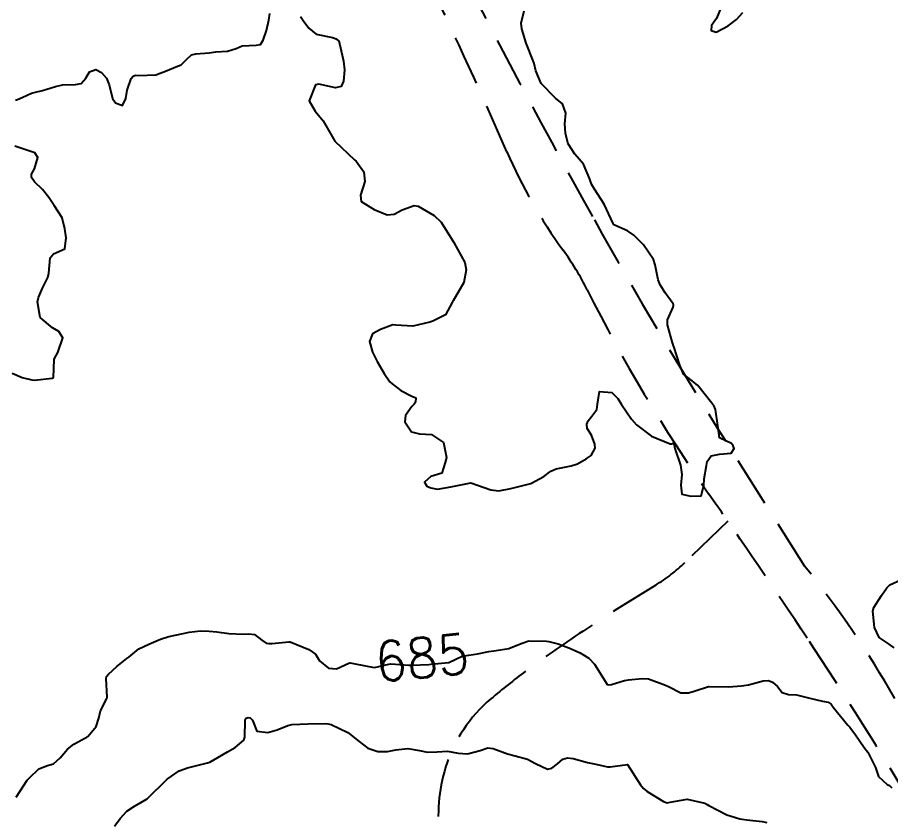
# Model space of a CAD drawing. Header units: metres. Extents: x 298520 to 308411, y 7433745 to 7450750.
# Drawn here: x 301294.9 to 301382.2, y 7443021.3 to 7443101.7 of the extents above; entities that cross this region are included whole.
import ezdxf
from ezdxf.enums import TextEntityAlignment as Align

# ---------------------------------------------------------------- set-up
doc = ezdxf.new("R2010")
doc.units = ezdxf.units.M
doc.header["$LTSCALE"] = 10
doc.linetypes.add('DASHED', pattern=[0.75, 0.5, -0.25])
for name, color, linetype in [('Cotas', 45, 'Continuous'), ('Curvas de Nivel 1m', 11, 'Continuous'), ('Curvas de Nivel 5m', 15, 'Continuous'), ('Vias Secundárias', 230, 'DASHED')]:
    doc.layers.add(name, color=color, linetype=linetype)
doc.styles.add('Style-STANDARD', font='STANDARD.shx')

msp = doc.modelspace()

# ---------------------------------------------------------------- linework, layer by layer
at = {"layer": 'Curvas de Nivel 1m', "flags": 128}
for points, elevation in [([(301365.347, 7443102.852), (301364.8, 7443101.56), (301364.32, 7443100.865), (301364.272, 7443100.349), (301364.786, 7443100.203), (301365.963, 7443100.842), (301366.799, 7443101.45), (301367.455, 7443102.175)], 684), ([(301294.698, 7443093.39), (301294.927, 7443093.461), (301295.454, 7443093.682), (301296.3, 7443094.081), (301296.708, 7443094.185), (301297.396, 7443094.346), (301298.714, 7443094.76), (301299.426, 7443094.923), (301300.716, 7443094.965), (301301.272, 7443095.059), (301301.739, 7443095.61), (301302.098, 7443096.238), (301302.732, 7443096.477), (301303.313, 7443096.176), (301303.795, 7443095.584), (301304.067, 7443094.931), (301304.419, 7443093.574), (301304.696, 7443093.141), (301305.403, 7443092.852), (301305.738, 7443093.56), (301305.878, 7443094.392), (301306.27, 7443095.555), (301306.479, 7443095.799), (301306.726, 7443095.888), (301307.048, 7443095.867), (301308.727, 7443095.922), (301309.874, 7443096.366), (301310.735, 7443096.733), (301311.292, 7443096.94), (301311.852, 7443097.489), (301312.296, 7443097.938), (301312.751, 7443098.042), (301314.074, 7443098.139), (301314.755, 7443098.235), (301315.914, 7443098.28), (301316.76, 7443098.552), (301317.373, 7443098.814), (301318.765, 7443098.887), (301319.207, 7443098.955), (301319.471, 7443099.393), (301319.815, 7443100.357), (301320.031, 7443101.388), (301320.131, 7443102.059)], 684), ([(301323.208, 7443101.765), (301323.469, 7443101.35), (301324.045, 7443100.601), (301324.78, 7443100.003), (301326.425, 7443099.665), (301326.775, 7443099.539), (301327.036, 7443099.307), (301327.143, 7443098.93), (301327.495, 7443097.302), (301327.621, 7443096.414), (301327.524, 7443095.302), (301327.263, 7443094.759), (301326.716, 7443094.63), (301325.041, 7443095.005), (301324.719, 7443094.932), (301324.063, 7443093.34), (301324.687, 7443092.287), (301325.481, 7443091.322), (301326.653, 7443089.31), (301328.625, 7443087.419), (301328.761, 7443087.288), (301329.558, 7443086.221), (301329.642, 7443085.274), (301329.196, 7443083.888), (301329.284, 7443083.279), (301330.571, 7443082.459), (301331.875, 7443081.935), (301332.564, 7443081.98), (301333.367, 7443082.432), (301334.578, 7443082.876), (301334.987, 7443082.795), (301336.563, 7443081.868), (301337.286, 7443081.183), (301338.533, 7443079.17), (301339.628, 7443077.153), (301339.787, 7443076.442), (301339.525, 7443075.154), (301338.465, 7443073.331), (301338.396, 7443073.238), (301338.37, 7443073.171), (301337.699, 7443071.923), (301336.434, 7443071.293), (301336.351, 7443071.274), (301336.134, 7443071.194), (301334.429, 7443070.789), (301332.754, 7443070.912), (301332.43, 7443070.916), (301331.204, 7443070.473), (301330.421, 7443070.025), (301330.097, 7443069.265), (301330.397, 7443068.183), (301330.871, 7443067.255), (301331.564, 7443066.055), (301332.131, 7443065.242), (301332.361, 7443065.017), (301333.229, 7443064.357), (301334.349, 7443063.804), (301334.75, 7443063.617), (301334.724, 7443063.214), (301334.567, 7443062.989), (301334.336, 7443062.762), (301333.699, 7443061.849), (301333.631, 7443061.227), (301334.303, 7443060.223), (301335.121, 7443060.027), (301336.301, 7443059.969), (301337.522, 7443059.178), (301337.794, 7443057.651), (301337.673, 7443057.176), (301337.348, 7443056.083), (301336.249, 7443055.75), (301335.623, 7443055.199), (301335.828, 7443054.785), (301336.237, 7443054.619), (301336.917, 7443054.502), (301338.239, 7443054.731), (301340.243, 7443055.14), (301342.236, 7443054.422), (301343.029, 7443054.318), (301344.237, 7443054.554), (301346.243, 7443055.07), (301347.542, 7443055.765), (301348.255, 7443056.282), (301348.761, 7443056.542), (301350.261, 7443056.847), (301350.922, 7443057.02), (301351.762, 7443057.516), (301352.276, 7443057.88), (301352.687, 7443058.596), (301352.644, 7443058.996), (301352.302, 7443059.899), (301351.874, 7443060.572), (301351.852, 7443061.007), (301351.99, 7443061.331), (301352.325, 7443061.793), (301352.849, 7443062.481), (301352.911, 7443062.994), (301353.095, 7443064.253), (301354.355, 7443064.179), (301354.955, 7443063.577), (301355.312, 7443062.965), (301356.321, 7443061.511), (301356.821, 7443060.945), (301358.302, 7443059.796), (301360.174, 7443059.031), (301360.294, 7443059.031), (301360.487, 7443059.099), (301360.564, 7443058.906), (301360.644, 7443058.548), (301361.194, 7443056.896), (301361.34, 7443055.98), (301361.242, 7443054.895), (301361.353, 7443054.012), (301362.232, 7443053.8), (301363.265, 7443053.837), (301363.541, 7443054.867), (301363.575, 7443055.541), (301363.805, 7443056.865), (301363.866, 7443057.267), (301364.277, 7443057.82), (301365.114, 7443058.014), (301366.282, 7443058.101), (301366.565, 7443058.551), (301366.486, 7443058.828), (301366.295, 7443059.065), (301365.1, 7443059.647), (301364.931, 7443060.851), (301364.712, 7443062.48), (301364.525, 7443062.857), (301364.451, 7443062.965), (301364.345, 7443063.101), (301362.925, 7443064.874), (301362.368, 7443065.339), (301361.495, 7443066.014), (301361.156, 7443066.898), (301360.555, 7443068.763), (301360.486, 7443068.909), (301360.464, 7443068.96), (301360.415, 7443069.134), (301359.912, 7443070.915), (301359.923, 7443071.433), (301360.46, 7443072.705), (301360.507, 7443072.865), (301360.51, 7443072.909), (301360.502, 7443072.948), (301360.464, 7443073.029), (301359.679, 7443074.116), (301359.176, 7443074.92), (301358.983, 7443075.418), (301358.677, 7443076.927), (301358.511, 7443077.451), (301357.508, 7443078.94), (301356.543, 7443079.909), (301355.903, 7443080.316), (301354.553, 7443080.946), (301354.515, 7443080.98), (301354.478, 7443081.057), (301353.57, 7443082.99), (301352.595, 7443084.491), (301352.304, 7443085.003), (301352.126, 7443085.486), (301351.512, 7443087.011), (301350.638, 7443088.008), (301349.976, 7443089.03), (301349.697, 7443090.068), (301349.633, 7443091.036), (301349.735, 7443092.086), (301349.41, 7443093.039), (301348.701, 7443093.597), (301347.287, 7443095.064), (301346.735, 7443096.322), (301346.575, 7443097.072), (301346.478, 7443097.342), (301345.786, 7443099.08), (301345.338, 7443100.534), (301345.282, 7443101.085), (301345.564, 7443102.324)], 684), ([(301294.369, 7443066.093), (301295.374, 7443065.68), (301296.36, 7443065.415), (301296.624, 7443065.404), (301298.362, 7443065.583), (301298.499, 7443065.648), (301298.584, 7443067.453), (301298.63, 7443067.646), (301298.935, 7443068.179), (301299.443, 7443069.635), (301299.035, 7443070.257), (301298.423, 7443070.614), (301297.178, 7443071.663), (301296.894, 7443073.228), (301297.001, 7443073.662), (301297.421, 7443074.605), (301297.954, 7443075.648), (301298.045, 7443076.091), (301298.18, 7443077.645), (301298.517, 7443078.043), (301299.63, 7443078.521), (301299.77, 7443079.628), (301299.643, 7443080.528), (301299.383, 7443081.632), (301298.571, 7443082.865), (301298.029, 7443083.648), (301297.405, 7443084.472), (301296.598, 7443085.216), (301296.296, 7443085.673), (301296.295, 7443085.984), (301296.611, 7443086.52), (301296.94, 7443087.665), (301296.63, 7443088.124), (301295.946, 7443088.364), (301294.639, 7443088.792)], 684), ([(301304.597, 7443020.803), (301305.168, 7443021.56), (301305.851, 7443022.309), (301306.607, 7443022.791), (301307.863, 7443023.53), (301309.883, 7443025.5), (301311.063, 7443026.321), (301311.9, 7443026.624), (301312.583, 7443026.793), (301313.908, 7443027.13), (301314.151, 7443027.215), (301314.547, 7443027.45), (301315.921, 7443028.237), (301316.691, 7443028.657), (301317.535, 7443029.414), (301317.634, 7443029.716), (301317.676, 7443031.413), (301317.768, 7443031.609), (301317.965, 7443031.66), (301318.191, 7443031.632), (301318.416, 7443031.403), (301318.832, 7443030.287), (301319.941, 7443030.163), (301320.877, 7443030.437), (301321.948, 7443030.869), (301322.343, 7443030.962), (301323.95, 7443031.038), (301325.695, 7443031.059), (301325.95, 7443031.046), (301326.282, 7443030.974), (301327.942, 7443030.179), (301329.087, 7443029.278), (301329.926, 7443028.616), (301330.945, 7443028.276), (301331.923, 7443028.268), (301332.734, 7443028.423), (301333.926, 7443028.556), (301335.1, 7443028.378), (301335.923, 7443028.186), (301336.877, 7443028.227), (301337.924, 7443028.308), (301338.968, 7443028.114), (301339.922, 7443028.032), (301341.172, 7443028.378), (301341.928, 7443028.619), (301342.488, 7443028.554), (301343.922, 7443028.047), (301344.68, 7443027.848), (301345.917, 7443027.489), (301346.705, 7443027.062), (301347.905, 7443026.512), (301348.338, 7443026.614), (301348.899, 7443027.04), (301349.455, 7443027.497), (301349.919, 7443027.645), (301350.462, 7443027.565), (301351.915, 7443027.179), (301352.749, 7443026.992), (301353.909, 7443026.75), (301354.158, 7443026.728), (301355.913, 7443026.96), (301357.214, 7443024.94), (301357.517, 7443024.574), (301357.876, 7443024.279), (301359.521, 7443023.259), (301359.865, 7443023.126), (301360.158, 7443023.198), (301361.869, 7443023.492), (301363.632, 7443023.096), (301363.864, 7443022.976), (301364.053, 7443022.858), (301365.849, 7443021.918), (301367.136, 7443021.528), (301367.842, 7443021.422), (301369.36, 7443021.275), (301369.839, 7443021.176)], 686)]:
    msp.add_lwpolyline(points, dxfattribs=dict(at, elevation=elevation))
at = {"layer": 'Curvas de Nivel 5m', "elevation": 685, "flags": 128}
for points in [[(301382.572, 7443038.635), (301382.057, 7443039.005), (301381.071, 7443039.663), (301380.61, 7443040.662), (301380.455, 7443042.308), (301380.539, 7443042.663), (301381.322, 7443043.859), (301381.825, 7443044.644), (301382.126, 7443044.932), (301383.303, 7443045.457)], [(301294.761, 7443023.687), (301295.88, 7443025.409), (301296.011, 7443025.54), (301296.157, 7443025.667), (301297.037, 7443026.517), (301297.901, 7443026.871), (301298.52, 7443027.025), (301299.183, 7443027.631), (301299.922, 7443028.5), (301300.53, 7443029.011), (301301.627, 7443029.603), (301301.84, 7443029.696), (301301.935, 7443029.762), (301302.783, 7443030.759), (301303.053, 7443031.589), (301303.217, 7443032.341), (301303.838, 7443033.581), (301303.865, 7443033.701), (301303.778, 7443035.582), (301303.824, 7443035.764), (301304.009, 7443035.987), (301304.837, 7443036.752), (301305.848, 7443037.553), (301306.035, 7443037.715), (301307.039, 7443038.544), (301308.048, 7443039.016), (301309.211, 7443039.513), (301310.056, 7443039.781), (301311.472, 7443040.073), (301312.06, 7443040.189), (301313.204, 7443040.326), (301314.061, 7443040.314), (301314.845, 7443040.233), (301316.059, 7443040.072), (301317.468, 7443040.006), (301318.059, 7443040.04), (301318.614, 7443039.958), (301319.349, 7443039.391), (301319.775, 7443039.109), (301320.05, 7443039.053), (301320.37, 7443039.056), (301322.052, 7443039.238), (301322.191, 7443039.219), (301324.044, 7443038.467), (301324.719, 7443038.009), (301325.121, 7443037.324), (301326.022, 7443036.615), (301326.794, 7443036.53), (301328.03, 7443037.092), (301328.186, 7443037.133), (301330.026, 7443036.779), (301330.604, 7443036.675), (301332.029, 7443037.008), (301332.234, 7443037.034), (301334.028, 7443036.915), (301334.328, 7443036.916), (301336.03, 7443036.973), (301336.229, 7443036.988), (301338.033, 7443037.17), (301339.383, 7443037.813), (301340.041, 7443037.911), (301340.923, 7443038.018), (301342.044, 7443038.274), (301342.781, 7443038.378), (301344.048, 7443038.581), (301345.26, 7443039.082), (301346.055, 7443039.32), (301347.812, 7443039.296), (301348.055, 7443039.27), (301348.961, 7443039.041), (301350.049, 7443038.642), (301351.165, 7443038.134), (301352.039, 7443037.587), (301352.598, 7443036.994), (301353.68, 7443035.311), (301353.887, 7443034.981), (301354.002, 7443034.935), (301354.305, 7443034.975), (301355.605, 7443035.36), (301356.01, 7443035.426), (301357.381, 7443035.568), (301358.012, 7443035.522), (301359.72, 7443034.913), (301360.001, 7443034.751), (301361.239, 7443034.135), (301361.996, 7443034.139), (301362.57, 7443034.302), (301364.002, 7443034.761), (301364.089, 7443034.772), (301366.002, 7443034.722), (301367.303, 7443034.821), (301368.004, 7443034.942), (301369.474, 7443035.329), (301370.009, 7443035.377), (301370.42, 7443035.196), (301370.916, 7443034.776), (301371.386, 7443034.158), (301371.995, 7443033.982), (301372.807, 7443033.94), (301373.992, 7443033.64), (301375.409, 7443033.306), (301375.988, 7443033.185), (301376.267, 7443032.997), (301376.482, 7443032.713), (301377.956, 7443030.914), (301378.14, 7443030.688), (301378.707, 7443029.92), (301379.577, 7443028.674), (301379.926, 7443028.206), (301380.708, 7443026.658), (301381.014, 7443025.773), (301381.886, 7443024.965), (301382.091, 7443024.853), (301382.345, 7443024.643)]]:
    msp.add_lwpolyline(points, dxfattribs=at)
at = {"layer": 'Vias Secundárias'}
for points in [[(301465.55, 7442973.319, 0), (301478.59, 7442967.28, -0.011668)], [(301229.697, 7443393.534, 0.053753), (301233.09, 7443384.208, -0.021547), (301238.803, 7443371.178, 0.070558), (301253.639, 7443344.72, -0.060778), (301263.468, 7443327.965, -0.044152), (301272.601, 7443300.487, 0.046646), (301280.3, 7443277.698, -0.070889), (301288.408, 7443249.24), (301289.442, 7443243.202, -0.003275), (301291.388, 7443231.374, 0.041026), (301297.928, 7443204.48, -0.023837), (301301.64, 7443191.215, 0.023339), (301308.36, 7443167.111, 0.035636), (301321.564, 7443134.968, -0.003474), (301336.078, 7443105.233, -0.009202), (301343.851, 7443088.228, 0.054486), (301349.469, 7443078.397, -0.041084), (301351.876, 7443074.436, 0.036776), (301364.048, 7443054.006, -0.006232), (301373.869, 7443039.602, -0.011717), (301384.758, 7443022.329, 0.087036)], [(301382.638, 7443033.561, 0.040357), (301373.64, 7443046.758), (301365.74, 7443059.282, -0.013478), (301352.598, 7443081.415, -0.011017), (301336.042, 7443112.692, -0.026514), (301328.116, 7443130.839, 0.027103), (301323.745, 7443140.813, -0.030309), (301316.157, 7443158.438, -0.02515), (301305.441, 7443193.619, -0.002183), (301299.739, 7443216.816, -0.007796), (301294.914, 7443238.289, -0.002832), (301293.327, 7443246.126, -0.062945), (301293.128, 7443249.026), (301290.957, 7443261.63, 0.00228), (301286.051, 7443275.938, -0.021916), (301279.668, 7443297.247, 0.029716), (301271.518, 7443322.984, 0.049079), (301262.786, 7443340.427, 0.010908), (301253.564, 7443354.38, -0.04127), (301246.982, 7443365.786, -0.056312), (301241.196, 7443382.769, 0.050454), (301239.061, 7443389.282, 0.051628)], [(301365.926, 7443051.31), (301361.641, 7443047.164, -0.054813), (301358.724, 7443044.902, 0.006609), (301351.862, 7443040.571, 0.016229), (301345.72, 7443036.289, 0.014749), (301342.252, 7443033.537, 0.144172), (301337.722, 7443026.684, 0.107288), (301337.126, 7443019.615, 0.052574), (301339.053, 7443011.558, 0.109332), (301341.355, 7443007.868), (301346.132, 7443001.334), (301362.672, 7442982.652), (301388.832, 7442958.987)]]:
    msp.add_lwpolyline(points, format="xyb", dxfattribs=at)

# ---------------------------------------------------------------- texts
at = {"layer": 'Cotas', "style": 'Style-STANDARD'}
msp.add_text('685', height=4, rotation=5.75446, dxfattribs=at).set_placement((301335.353, 7443037.653, 685), align=Align.MIDDLE_CENTER)

doc.saveas('drawing.dxf')
